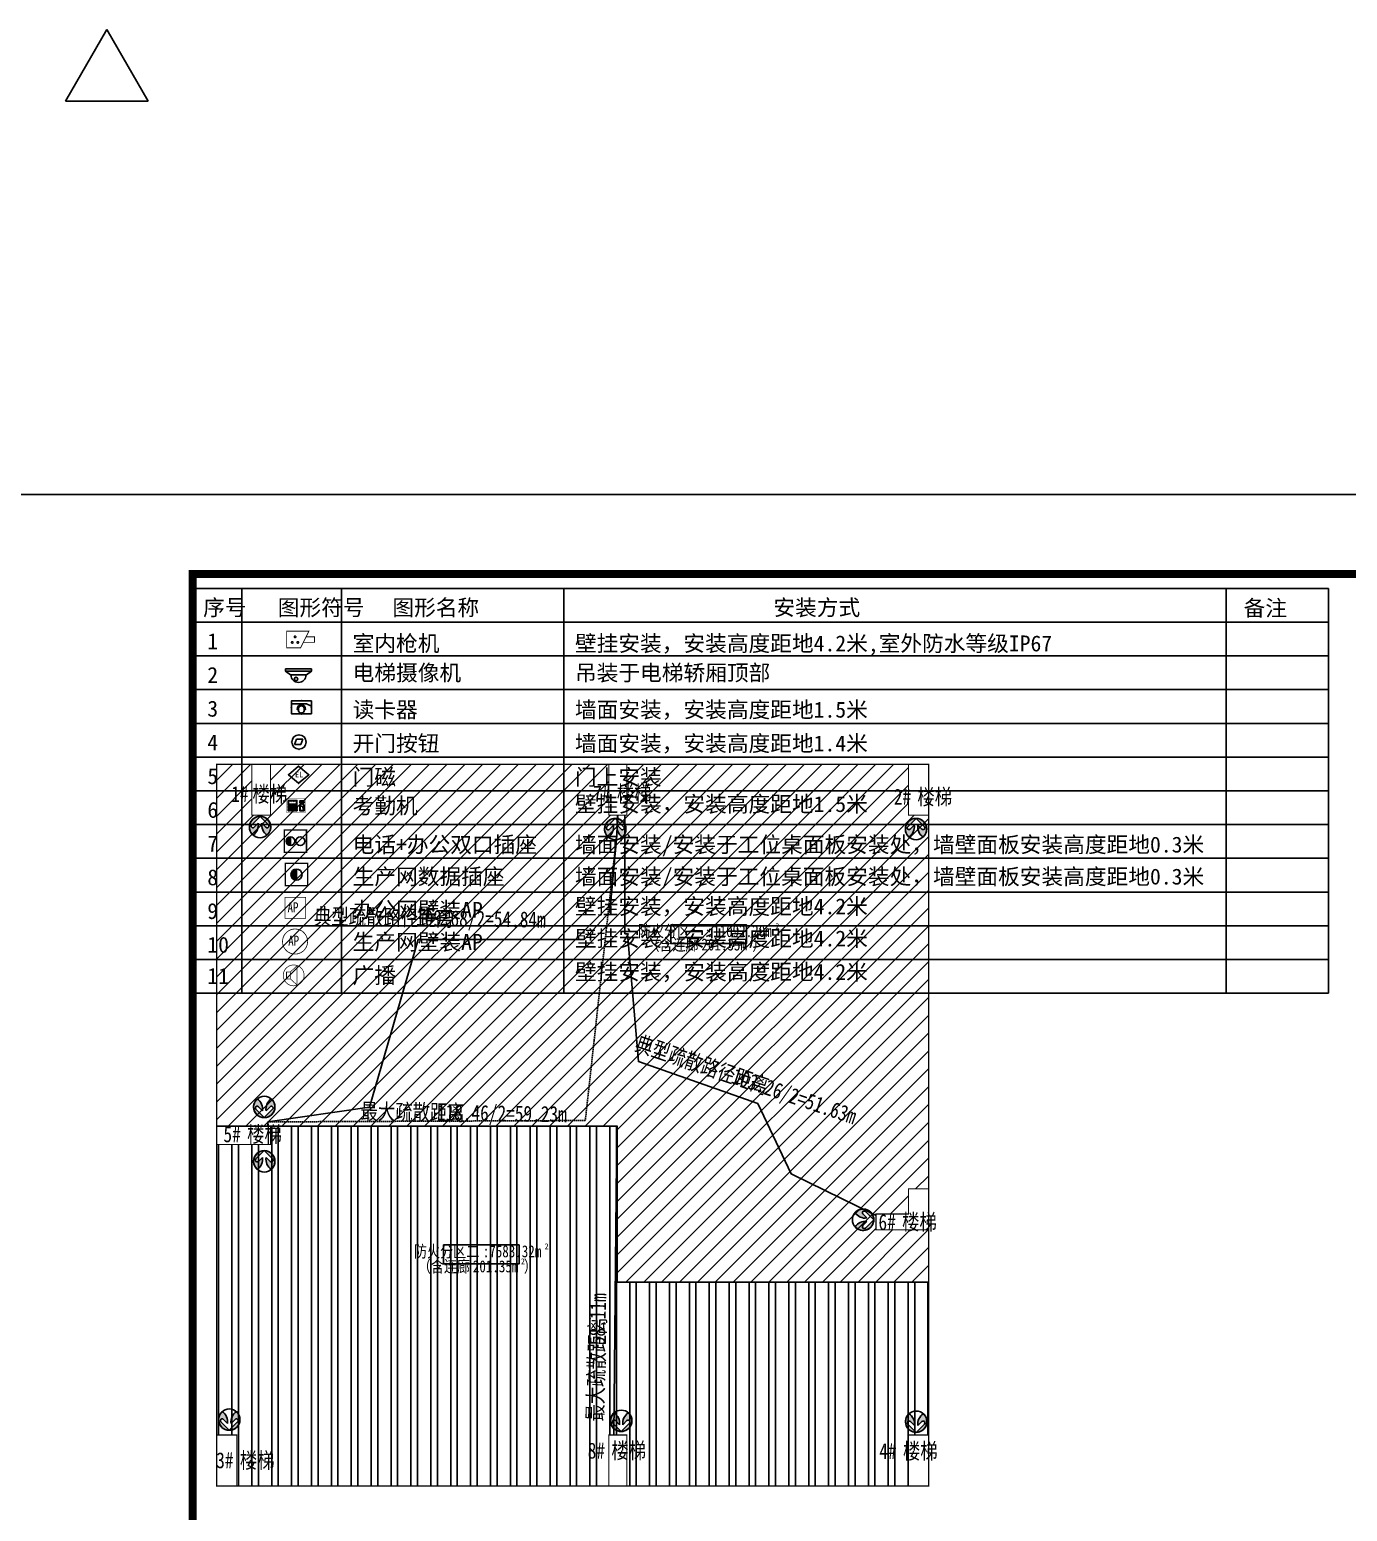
# Model space of a CAD drawing. Header units: millimetres. Extents: x -633009578 to 5705885, y -633235091 to 2571734.
# Drawn here: x 4009557 to 4059251, y 1974854 to 2030739 of the extents above; entities that cross this region are included whole.
import ezdxf
from ezdxf.enums import TextEntityAlignment as Align

# ---------------------------------------------------------------- set-up
doc = ezdxf.new("R2010")
doc.units = ezdxf.units.MM
doc.header["$LTSCALE"] = 1000
doc.header["$MEASUREMENT"] = 0
for name, pattern in [('ACAD_ISO03W100', [30, 12, -18]), ('DASH', [0.35, 0.25, -0.1]), ('HIDDEN', [0.375, 0.25, -0.125])]:
    doc.linetypes.add(name, pattern=pattern)
doc.layers.get('0').update_dxf_attribs({"color": 9})
for name, color, linetype in [('3T_WOOD', 21, 'Continuous'), ('A-AREA(分区)', 251, 'Continuous'), ('A-AREA(房间)', 247, 'Continuous'), ('A-HATH(填充)', 8, 'Continuous'), ('A-OTHER(其它)', 192, 'Continuous'), ('A-TEXT(房间)', 243, 'Continuous'), ('DIM_MODI', 6, 'Continuous'), ('分区', 230, 'Continuous'), ('安防', 3, 'Continuous'), ('标注', 4, 'Continuous'), ('设备-箱柜', 3, 'Continuous'), ('院图签、封面151013$0$PUB_TITLE', 153, 'Continuous'), ('院图签、封面151013$0$图签文字', 4, 'Continuous')]:
    doc.layers.add(name, color=color, linetype=linetype)
doc.styles.add('-宋体', font='simhei.ttf', dxfattribs={"width": 0.8})
doc.styles.add('_TEL_DIM', font='simhei.ttf', dxfattribs={"height": 3.5, "bigfont": 'HZTXT'})
doc.styles.add('IDQSTYLE', font='simhei.ttf', dxfattribs={"width": 0.707, "bigfont": 'hztxt.shx'})
doc.styles.get("Standard").update_dxf_attribs({"font": 'simhei.ttf', "bigfont": 'hztxt.shx'})
doc.styles.add('TXT', font='simhei.ttf', dxfattribs={"width": 0.8, "bigfont": 'hztxt.shx'})
doc.styles.add('院图签、封面151013$0$-宋体', font='simhei.ttf', dxfattribs={"width": 0.8})
doc.styles.add('黑体', font='simhei.ttf', dxfattribs={"width": 0.8})

# ---------------------------------------------------------------- blocks, each defined once
blk = doc.blocks.new('$equip$00002496')
for p, q in [((-0.3257586027029902, -0.01245651182034635), (-0.3257586027029902, -0.04339440534022287)), ((-0.3257586027029902, -0.04339440534022287), (-0.2349881161644589, -0.04339440534022287)), ((-0.2349881161644589, -0.07433229886373738), (-0.2349881161644589, -0.01245651182034635)), ((0.2318991003703559, -0.04339041039929725), (0.3257586027029902, -0.04343435477494495)), ((0.2318995781242847, -0.07433229886373738), (0.2318995781242847, -0.01245651182034635)), ((0.3257586027029902, -0.01245651182034635), (0.3257586027029902, -0.04339440534022287))]:
    blk.add_line(p, q)
at = {"const_width": 0.04}
for points in [[(-0.3257569673587568, -0.01199135613933322), (-0.3257586027029902, -0.04339440534022287), (-0.2655665311758639, -0.04339440534022287)], [(-0.3257586027029902, -0.01209546335303457), (-0.3254450895765331, 0.007862924336222932), (-0.3246427298145136, 0.02099261244438821), (-0.3230396698054392, 0.03683146784896962), (-0.3200834360468434, 0.05640672732988605), (-0.3158846532169264, 0.07655434396292549), (-0.3114238906564424, 0.0934556857937423), (-0.3053167008911259, 0.1125148900100612), (-0.2961030303267762, 0.1360363546918961), (-0.2870512925146613, 0.1553192011742794), (-0.2776002755272202, 0.1727327617008996), (-0.2650090074748732, 0.1928330976625148), (-0.2480697203573072, 0.2158072831662139), (-0.2307201034273021, 0.2357486963155679), (-0.2183433735772269, 0.2482254943279258), (-0.2048552286432823, 0.2604362391903123), (-0.1911825684801443, 0.2715267914645665), (-0.1736025161517318, 0.2841171126310655), (-0.1547964517085347, 0.2957489191248897), (-0.1366549688245868, 0.3053642205159122), (-0.1125469685212011, 0.3159432491156622), (-0.09099250963481609, 0.3234552737812919), (-0.07185881528130267, 0.3286887830108753), (-0.0476470465073362, 0.3334767393171205), (-0.03344249982910696, 0.3353641694484395), (-0.01254353142576292, 0.33693107711224), (0.006284847928327508, 0.3371227143543365), (0.02112160998512991, 0.3364609976488282), (0.03364834297099151, 0.3353416012541857), (0.04427512355323415, 0.3339856622114894), (0.0514455190859735, 0.3328576949279523), (0.06296124946675263, 0.3306819992103556), (0.07295717955275904, 0.3284235992541653), (0.08476642325695138, 0.3253025975027413), (0.09841386118205264, 0.3210671038432338), (0.1073930458223913, 0.3179007922954042), (0.1189192084857496, 0.3133782735822024), (0.1273616340185981, 0.309727315147029), (0.1385068310191855, 0.3044504504359793), (0.1500006543647032, 0.2984373588406015), (0.1638636618590681, 0.2903635228794883), (0.1733825990086189, 0.2842636587374727), (0.1825355213950388, 0.2779405411420157), (0.1897162082022987, 0.2726458121323958), (0.1961934307328193, 0.2676024858810706), (0.2032832070399309, 0.2617741676658625), (0.2108134823647561, 0.2552078580083617), (0.217798692494398, 0.2487452608329477), (0.228148777372553, 0.2384502620334388), (0.2384204440459143, 0.2272843058126455), (0.2434306646027835, 0.2214536424435209), (0.2496786895935657, 0.2137899235021905), (0.2547404104698217, 0.2072320931656577), (0.2611980655201478, 0.1983612801268464), (0.2680283635418164, 0.1882836692966521), (0.2770073256251635, 0.1737512327563309), (0.2837973800196778, 0.1615835285520006), (0.2918694003747078, 0.1454322725621751), (0.2969779347913573, 0.1339993972869706), (0.3002692127192859, 0.126001952077786), (0.3046930583077483, 0.1142746343793988), (0.3092767016933067, 0.1005832550908963), (0.3129390048998175, 0.08807579556378187), (0.3161395389179233, 0.07547706223704154), (0.3186645603709621, 0.06388206950578024), (0.3211643142713001, 0.0500421286051278), (0.3228813630266814, 0.03809697220276576), (0.3240568224427989, 0.02762096420337912), (0.324859512373223, 0.01811108543552109), (0.3254132453730563, 0.00858592767326627), (0.3257090797560522, -0.00049248671712121), (0.3257832243107259, -0.007853463819628814), (0.3257586027029902, -0.01597356299680541)], [(0.2318995781242847, -0.04343435477494495), (0.3257586027029902, -0.04343435477494495), (0.3257689946476603, -0.01254634189172066)]]:
    blk.add_lwpolyline(points, dxfattribs=at)
blk.add_lwpolyline([(-0.2349881161644589, -0.04339440534022287), (-0.234988116149907, -0.07433229886373738, 0.0182959325663468), (-0.2341963414801285, -0.09596305228842539, 0.02057100331636309), (-0.2314330486115068, -0.1200309692394512, 0.01615663239953969), (-0.2279163057246478, -0.1385404972170363, 0.01693810384346652), (-0.2229987668251852, -0.1574872628661979, 0.01329564042987737), (-0.2183254288102034, -0.1718583239271538, 0.01774370437729911), (-0.2109808493987657, -0.190436463271908, 0.01810240356969195), (-0.202383055788232, -0.2083190727098554, 0.02333614132905712), (-0.1896684531238861, -0.229968408079003, 0.02044170027676835), (-0.1774249378067907, -0.2471703877454274, 0.01989766451918913), (-0.1643957158521516, -0.2626632182400499, 0.02937469172712198), (-0.1439065932936501, -0.2826519741392985, 0.02046687747088341), (-0.1288843219663249, -0.2946362194343237, 0.01994697534980988), (-0.1136344562692102, -0.3049034932155337, 0.02634036321689085), (-0.09301181325281505, -0.3161697710966109, 0.02276514568385508), (-0.07478138820442837, -0.3239164370424987, 0.02206410967143575), (-0.05684026748349424, -0.3297063967147551, 0.0175610551311905), (-0.04245622256712522, -0.3331187941075768, 0.01884926235006773), (-0.02688140393001959, -0.3356341081016581, 0.02667427645081797), (-0.004813117921003141, -0.3371611547772773, 0.02406458763464014), (0.01513338900986128, -0.3365152710211987, 0.01749181383793592), (0.02959480640129186, -0.334837958071148, 0.02217984979833747), (0.04783707972092088, -0.3312386844263528, 0.01670575936897621), (0.06151090867933817, -0.3274165873117454, 0.0217722080425489), (0.0790706878178753, -0.3210165422860882, 0.03374751034879078), (0.1057169104751665, -0.3077975864252949, 0.02730692637543976), (0.1266723583685234, -0.2939906737810816, 0.03748691983271558), (0.1535541368793929, -0.2707855348744488, 0.02366876899911156), (0.1697097239521099, -0.2529639476961165, 0.02463610663642848), (0.1846068157610716, -0.2329478090214252, 0.02205649491069121), (0.1970839504210744, -0.2124338016146794, 0.01935462041009298), (0.206340296252165, -0.1939205355338345, 0.01688452340010287), (0.2137288127123611, -0.1760053912075819, 0.01966230157732925), (0.2205645790236304, -0.1552443572727498, 0.01731440631145223), (0.2255364213342546, -0.135285412416124, 0.01765737348860424), (0.2290203964221291, -0.1154880664689699, 0.01633418443731503), (0.2311199677496916, -0.09579652929824078, 0.01862757118903319), (0.2318995781388367, -0.07433229886373738, -0.000472708372486724), (0.2318995781242847, -0.05279222321769339, 0.0004727079955161621), (0.2318995781242847, -0.03244852855277713, -0.0004727079955161849), (0.2318995781242847, -0.01245341187313898, 0.0193493677842396), (0.2310570476547582, 0.009855565578618553, 0.01770133877692018), (0.2286674682109151, 0.03113219686929369, 0.0176091688965659), (0.2250366548687452, 0.05081065330523415, 0.01973381331635689), (0.2191032464616001, 0.07337515754625201, 0.01545712335130221), (0.2136441482725786, 0.08944355720814201, 0.01638136793352114), (0.2064366456615971, 0.1069191381830024, 0.01889577194154605), (0.1974724603933282, 0.124934014853352, 0.01460926708694749), (0.1893017992697423, 0.1389198372235114, 0.01834707667655943), (0.1788048267626436, 0.154441256672726, 0.01802701254956099), (0.1670945117075462, 0.16930223901727, 0.01918510430489061), (0.1545159021334257, 0.1830286705735489, 0.02609018841368346), (0.1355203122220701, 0.2003201775660273, 0.02726780140366601), (0.1154953059740365, 0.2149753960547969, 0.02826022181265756), (0.09302354548708536, 0.2278643579738855, 0.01768013504660025), (0.07947741153475363, 0.2340587330181734, 0.02983831462154809), (0.05467275061528198, 0.242662508819194, 0.03688840652984774), (0.02498369276872836, 0.248695417874842, 0.03132680170442304), (-0.00154426900553517, 0.2503981151239714, 0.02152297382195137), (-0.01876981760142371, 0.249681544064515, 0.02781603352576516), (-0.04232023857184686, 0.2463571927401063, 0.02781924796867374), (-0.06450405267241877, 0.2406578850968799, 0.01792787672923883), (-0.07963114288577344, 0.2352566086992738, 0.0262865457487697), (-0.09992356615839526, 0.2259165745053906, 0.02119287732084118), (-0.11706115740526, 0.2159602789688506, 0.0171568808815843), (-0.1294802093179896, 0.207409261194698, 0.02416187819285423), (-0.1477007803769084, 0.1925049077508447, 0.02878934091920857), (-0.167043774476042, 0.1729245897222427, 0.01847703741819992), (-0.1794630369258812, 0.1577163090223621, 0.0213830109619632), (-0.1916570924367988, 0.1400851354956103, 0.01760758065260107), (-0.2016330892802216, 0.1229453873020248, 0.01681983214104903), (-0.2093724703590851, 0.1072558663363452, 0.01906551868470904), (-0.2177670299279271, 0.08662868678948143, 0.01663457793315364), (-0.2233549865341047, 0.06948587926308392, 0.01199850358657596), (-0.227126173209399, 0.05518552293506218, 0.01921348092443342), (-0.2312853431794792, 0.03417440378689207, 0.0129120010522256), (-0.2334025729942368, 0.01812716938002268, 0.01673519548586339), (-0.2347496548027266, -0.0005786718757008202, 0.009174826161293947), (-0.2349881161644589, -0.01245651182034635, 0.0008621608417457901), (-0.2349881161644589, -0.04339440534022287), (-0.2961449461872689, -0.04339440534022287, 56.79143426085979)], format="xyb", dxfattribs=at)
for centre, major_axis, ratio, start_param, end_param in [((0, -0.007853463819628814), (-5.946726671962764e-16, 0.3450403896201966), 0.944188663444044, 4.700094459124145, 7.866276155235024), ((-0.00154426900553517, -0.01245651181670837), (0, 0.2628546269403538), 0.8881100928804517, 4.71238898038469, 7.853981633974483), ((-0.00154426900553517, -0.07433229886373738), (0, -0.2628546269403538), 0.8881100928804517, 4.71238898038469, 7.853981633974483)]:
    blk.add_ellipse(centre, major_axis=major_axis, ratio=ratio, start_param=start_param, end_param=end_param)
for p in [(0, 0.3371869258007791), (-0.3257586027029902, -0.04339440534022287), (0, -0.3371811744327715), (0.3256694684678223, -0.04536965262741433)]:
    blk.add_point(p)
at = {"color": 7, "style": '_TEL_DIM', "flags": 1}
blk.add_attdef('A', text='', height=2e-05, dxfattribs=at).set_placement((0, 0), align=Align.MIDDLE_CENTER)
blk = doc.blocks.new('$equip$00002620')
for p, q in [((-0.1058179566880426, 0.1152844922435179), (-0.1858179566897888, -0.1047155077576463)), ((0.1624100250937772, 0.1152844922435179), (-0.1058179566880426, 0.1152844922435179)), ((0.08241002509203099, -0.1047155077576463), (0.1624100250937772, 0.1152844922435179)), ((-0.1858179566897888, -0.1047155077576463), (0.08241002509203099, -0.1047155077576463))]:
    blk.add_line(p, q)
at = {"const_width": 0.04}
blk.add_lwpolyline([(-0.2999925000021904, 9.999999747378752e-06, 1), (0.3000075000036304, 9.999999747378752e-06, 0.9999999999999999), (-0.2999925000021904, 9.999999747378752e-06, 1)], format="xyb", dxfattribs=at)
blk.add_circle((7.500000720028765e-06, 9.999999747378752e-06), 0.3000000000001062)
at = {"color": 1}
for p in [(-0.2999924999985524, 9.999999747378752e-06), (7.500000720028765e-06, 0.3000099999990198), (0.3000075000036304, 9.999999747378752e-06), (7.500000720028765e-06, -0.299989999999525)]:
    blk.add_point(p, dxfattribs=at)
at = {"color": 7, "style": '_TEL_DIM', "flags": 1}
blk.add_attdef('A', text='', height=2.5e-05, dxfattribs=at).set_placement((0, 0), align=Align.MIDDLE_CENTER)
blk = doc.blocks.new('$equip$00002617')
for p, q in [((0.6250151190488396, 0.4150200000058248), (-0.6249848809511604, 0.4150200000058248)), ((-0.6249848809511604, 0.4150200000058248), (-0.6249848809511604, -0.4149799999959214)), ((-0.6249848809511604, 0.2150200000050972), (0.3250151190459292, 0.2150200000050972)), ((0.3250151190459292, 0.2150200000050972), (0.6250151190488396, 0.07502000000567932)), ((0.6250151190488396, -0.4149799999959214), (0.6250151190488396, 0.4150200000058248)), ((-0.6249848809511604, -0.4149799999959214), (0.6250151190488396, -0.4149799999959214))]:
    blk.add_line(p, q)
at = {"linetype": 'Continuous', "const_width": 0.04}
blk.add_lwpolyline([(-0.6249848809511604, 0.4150200000058248), (0.6250151190488396, 0.4150200000058248), (0.6250151190488396, -0.4149799999959214), (-0.6249848809511604, -0.4149799999959214)], close=True, dxfattribs=at)
at = {"color": 1}
for p in [(-0.6249848809511604, 2.000000495172571e-05), (1.51190488395514e-05, 0.4150200000058248), (0.6250151190488396, 2.000000495172571e-05), (0.01750438004455646, -0.4149799999959214)]:
    blk.add_point(p, dxfattribs=at)
at = {"color": 7, "style": '_TEL_DIM', "flags": 1}
blk.add_attdef('A', text='', height=2.5e-05, dxfattribs=at).set_placement((0, 0), align=Align.MIDDLE_CENTER)
blk = doc.blocks.new('$equip$00002474')
for p, q in [((-0.519992380955955, 1.000000338535756e-05), (7.619048119522631e-06, 0.4400100000020757)), ((7.619048119522631e-06, -0.4399899999989429), (-0.519992380955955, 1.000000338535756e-05)), ((7.619048119522631e-06, 0.4400100000020757), (0.5200076190521941, 1.000000338535756e-05)), ((0.5200076190521941, 1.000000338535756e-05), (7.619048119522631e-06, -0.4399899999989429))]:
    blk.add_line(p, q)
at = {"const_width": 0.04}
blk.add_lwpolyline([(7.619048119522631e-06, 0.4400100000020757), (-0.519992380955955, 1.000000338535756e-05), (7.619048119522631e-06, -0.4399899999989429), (0.5200076190521941, 1.000000338535756e-05), (7.619048119522631e-06, 0.4400100000020757), (-0.519992380955955, 1.000000338535756e-05)], dxfattribs=at)
for p in [(-0.519992380955955, 1.000000338535756e-05), (7.619048119522631e-06, 0.4400100000020757), (0.5200076190521941, 1.000000338535756e-05), (7.619048119522631e-06, -0.4399899999989429)]:
    blk.add_point(p)
at = {"color": 7, "style": '_TEL_DIM'}
blk.add_attdef('$TEXT$', text='', height=0.3, dxfattribs=at).set_placement((0.02805548798642121, 0.01213281898526475), align=Align.MIDDLE_CENTER)
at = {"color": 7, "style": '_TEL_DIM', "flags": 1}
blk.add_attdef('A', text='', height=2e-05, dxfattribs=at).set_placement((0, 0), align=Align.MIDDLE_CENTER)
blk = doc.blocks.new('$equip_U$00000201(SYL-PC)')
blk.add_lwpolyline([(-0.5, 0.2609764368999095), (0.5, 0.2609764368999095), (0.5, 0.1732315511239904), (-0.5, 0.1732315511239904)], close=True)
blk.add_lwpolyline([(-0.5, 0.1732315511239904), (-0.3142895556229632, 0.03068550040097762), (0.3142895556229632, 0.03068550040097762), (0.5, 0.1732315511239904)])
for points in [[(-0.2916619372845162, 0.03068550040097762, 0.9999999999999998), (0.2916619372845162, 0.03068550040097762, 0.9999999999999998)], [(-0.09722934744786471, -0.05965555843340553, 13491.78344837042), (-0.09720882272813469, -0.05965556147612006, -1.58526596297344)]]:
    blk.add_lwpolyline(points, format="xyb")
blk.add_circle((-0.09722934744786471, -0.1288842872627356), 0.06922872882962257)
at = {"color": 7, "style": '_TEL_DIM', "flags": 1}
for tag in ['REMARK', 'A']:
    blk.add_attdef(tag, text='', height=2e-05, dxfattribs=at).set_placement((0, 0), align=Align.MIDDLE_CENTER)
blk = doc.blocks.new('HC001133')
at = {"color": 0, "linetype": 'Continuous', "const_width": 0.2}
for points in [[(-1.25, 0.6250000000000284), (-3.125, 0.625), (-3.125, -0.625), (-0.6249999999999858, -0.625)], [(-1.875, 1.875), (3.125, 1.875), (3.125, -1.875), (0, -1.875), (-1.875, 1.875)]]:
    blk.add_lwpolyline(points, dxfattribs=at)
at = {"color": 0, "linetype": 'Continuous', "const_width": 0.3}
for points in [[(1.0625, 0.5999999999999999, 1), (1.4375, 0.5999999999999999, 1)], [(0.4375, -0.6500000000000001, 1), (0.8125, -0.6500000000000001, 1)], [(1.6875, -0.6500000000000001, 1), (2.0625, -0.6500000000000001, 1)]]:
    blk.add_lwpolyline(points, format="xyb", close=True, dxfattribs=at)
at = {"color": 0, "style": 'IDQSTYLE', "width": 0.7}
blk.add_attdef('PSFHATT', (5.125, -1.875), '', height=2.5, dxfattribs=at)
blk = doc.blocks.new('HC000838')
at = {"color": 0, "ltscale": 1000}
for p, q in [((-1.249983118792225, -0.006496363174483122), (0, 1.243486755617741)), ((-1.230828220403891, -0.2180868906129399), (3.637978807091713e-14, 1.012741329791024)), ((-1.224876143205329, 0.2493560382390569), (-0.2493560382390206, 1.224876143205365)), ((-1.183696256222611, -0.4017003522582672), (3.637978807091713e-14, 0.78199590396438)), ((-1.115435174463892, -0.5641846963262651), (3.637978807091713e-14, 0.5512504781376629)), ((-1.085968652179254, 0.6190089550918492), (-0.6190089550918492, 1.085968652179254)), ((-1.029487320592998, -0.7089822682820522), (3.637978807091713e-14, 0.3205050523109821)), ((-0.9276231521370574, -0.8378635256527923), (3.637978807091713e-14, 0.08975962648430141)), ((0, -1.25), (0, 1.25)), ((-0.8105750608721428, -0.9515608602145585), (0, -0.1409857993424157)), ((-0.6782547343918123, -1.049985959560909), (0, -0.3717312251690965)), ((-0.5297282630309564, -1.132204914026734), (0, -0.6024766509957772)), ((-0.3629306491680472, -1.196152725990505), (0, -0.8332220768224579)), ((-0.1738797541257373, -1.237847256774912), (3.637978807091713e-14, -1.063967502649139))]:
    blk.add_line(p, q, dxfattribs=at)
at = {"color": 0, "linetype": 'Continuous', "const_width": 0.3}
blk.add_lwpolyline([(2.5, 2.5), (-2.5, 2.5), (-2.5, -2.5), (2.5, -2.5)], close=True, dxfattribs=at)
at = {"color": 0, "ltscale": 1000}
for start, end in [(90, 270), (270, 90)]:
    blk.add_arc((0, 0), 1.25, start, end, dxfattribs=at)
at = {"color": 0, "width": 0.7}
blk.add_attdef('PSFHATT', (4.5, -2.5), '', height=2.5, dxfattribs=at)
blk = doc.blocks.new('HC000840')
at = {"color": 0, "ltscale": 1000}
for p, q in [((-2.098886641496902, 0.04717496623292391), (-1.147174966232924, 0.9988866414968652)), ((-2.085764059893882, -0.1681345241810414), (-1.1, 0.8176295357128038)), ((-2.043704773481513, 0.3307889062652248), (-1.430788906265261, 0.9437047734815133)), ((-2.037414091958126, -0.3482166282623075), (-1.099999999999964, 0.5891974636958548)), ((-1.964094684210067, -0.5033292925311981), (-1.099999999999964, 0.3607653916789059)), ((-1.870170902095742, -0.6378375824338582), (-1.099999999999964, 0.1323333196618842)), ((-1.1, -1), (-1.1, 1)), ((-1.757422988588769, -0.7535217409438337), (-1.099999999999964, -0.09609875235506479)), ((-1.625971419150483, -0.8505022435225328), (-1.099999999999964, -0.3245308243720137)), ((-1.474331895863725, -0.9272947922527601), (-1.099999999999964, -0.5529628963890355)), ((-1.298671225381622, -0.980066193787643), (-1.099999999999964, -0.7813949684059844))]:
    blk.add_line(p, q, dxfattribs=at)
at = {"color": 0, "linetype": 'Continuous', "const_width": 0.3}
blk.add_lwpolyline([(2.5, 2.5), (-2.5, 2.5), (-2.5, -2.5), (2.5, -2.5)], close=True, dxfattribs=at)
at = {"color": 0, "ltscale": 1000}
blk.add_circle((1.1, 0), 1, dxfattribs=at)
for start, end in [(90, 270), (270, 90)]:
    blk.add_arc((-1.1, 0), 1, start, end, dxfattribs=at)
at = {"color": 0, "width": 0.7}
blk.add_attdef('PSFHATT', (4.5, -2.5), '', height=2.5, dxfattribs=at)
blk = doc.blocks.new('HC000894')
at = {"color": 0, "linetype": 'Continuous', "const_width": 0.2}
blk.add_lwpolyline([(-3.125, 3.125), (3.125, 3.125), (3.125, -3.125), (-3.125, -3.125)], close=True, dxfattribs=at)
at = {"color": 0, "style": 'IDQSTYLE', "width": 0.7}
for tag, p in [('GM', (-1.627842230004717, -1.366622738857767)), ('PSFHATT', (5.125, -3.125))]:
    blk.add_attdef(tag, p, '', height=3, dxfattribs=at)
blk = doc.blocks.new('HC001966010698')
at = {"color": 0, "linetype": 'Continuous', "const_width": 0.24}
blk.add_lwpolyline([(2.651650429492292, -2.651650429468646, 0.1989123673796571), (3.750000000043656, -1.818989403545856e-11, 0.198912367379657), (2.651650429492292, 2.651650429432266, 0.198912367379657), (4.365574568510056e-11, 3.74999999998181, 0.198912367379657), (-2.651650429404981, 2.651650429432266, 0.198912367379657), (-3.749999999956344, -1.818989403545856e-11, 0.198912367379657), (-2.651650429404981, -2.651650429468646, 0.198912367379657), (4.365574568510056e-11, -3.75000000001819, 0.1989123673796571)], format="xyb", close=True, dxfattribs=at)
at = {"color": 0, "style": 'IDQSTYLE', "width": 0.7}
blk.add_attdef('GT', (-1.520998908541515, -1.254811535985937), '', height=3, dxfattribs=at)
at = {"color": 0, "linetype": 'ACAD_ISO03W100', "width": 0.7}
blk.add_attdef('PSFHATT', (5.750000010043656, -3.75000001001819), '', height=2.5, dxfattribs=at)
blk = doc.blocks.new('HC001490')
at = {"color": 0, "linetype": 'Continuous', "const_width": 0.1999999999999997}
blk.add_lwpolyline([(-3.125000000008101, 0, 1), (3.125000000008101, 0, 1)], format="xyb", close=True, dxfattribs=at)
at = {"color": 0, "linetype": 'Continuous', "const_width": 0.2}
blk.add_lwpolyline([(-2.15, -1.0375), (-2.15, 1.0375), (-1, 1.0375), (-1, -1.0375)], close=True, dxfattribs=at)
blk.add_lwpolyline([(-1, 1.0375), (0.9750000000000001, 2.8375), (0.9750000000000001, -2.8375), (-1, -1.0375)], dxfattribs=at)
at = {"color": 0, "style": 'IDQSTYLE', "width": 0.7}
blk.add_attdef('PSFHATT', (5.125000010008101, -3.125000010008101), '', height=2.5, dxfattribs=at)
blk = doc.blocks.new('$equip_U$00000196(SYL-PC)')
at = {"color": 1}
for p, q in [((0.3303992142318748, -0.05149796052864986), (0.2025303104310296, -0.05149796052864986)), ((0.3982603968179319, -0.2646957896831736), (0.3303992142318748, -0.05149796052864986))]:
    blk.add_line(p, q, dxfattribs=at)
at = {"color": 3, "linetype": 'Continuous', "const_width": 0.01650886025185336}
blk.add_lwpolyline([(-0.5, 0.3425588502250321), (0.5, 0.3425588502250321), (0.5, -0.3425588502286701), (-0.5, -0.3425588502286701)], close=True, dxfattribs=at)
at = {"color": 1}
for points in [[(-0.4009719023888465, 0.2425787936954293), (0.04709334601648152, 0.2425787936954293), (0.04709334601648152, 0.03099192284207675), (-0.4009719023888465, 0.03099192284207675)], [(-0.3844630421372131, 0.2260699334437959), (0.03058448576484807, 0.2260699334437959), (0.03058448576484807, 0.0475007830937102), (-0.3844630421372131, 0.0475007830937102)], [(-0.4001811876078136, -0.01444575187633745), (-0.3214314919605386, -0.01444575187633745), (-0.3214314919605386, -0.0575851341818634), (-0.4001811876078136, -0.0575851341818634)], [(-0.4001811876078136, -0.08766067547549028), (-0.3214314919605386, -0.08766067547549028), (-0.3214314919605386, -0.1308000577810162), (-0.4001811876078136, -0.1308000577810162)], [(-0.4001811876078136, -0.1608755990710051), (-0.3214314919605386, -0.1608755990710051), (-0.3214314919605386, -0.2040149813765311), (-0.4001811876078136, -0.2040149813765311)], [(-0.4001811876078136, -0.234090522670158), (-0.3214314919605386, -0.234090522670158), (-0.3214314919605386, -0.2772299049756839), (-0.4001811876078136, -0.2772299049756839)], [(-0.2767957227188163, -0.01444575187633745), (-0.1980460270715412, -0.01444575187633745), (-0.1980460270715412, -0.0575851341818634), (-0.2767957227188163, -0.0575851341818634)], [(-0.2767957227188163, -0.08766067547549028), (-0.1980460270715412, -0.08766067547549028), (-0.1980460270715412, -0.1308000577810162), (-0.2767957227188163, -0.1308000577810162)], [(-0.2767957227188163, -0.1608755990710051), (-0.1980460270715412, -0.1608755990710051), (-0.1980460270715412, -0.2040149813765311), (-0.2767957227188163, -0.2040149813765311)], [(-0.2767957227188163, -0.234090522670158), (-0.1980460270715412, -0.234090522670158), (-0.1980460270715412, -0.2772299049756839), (-0.2767957227188163, -0.2772299049756839)], [(-0.1534102578298189, -0.01444575187633745), (-0.0746605621825438, -0.01444575187633745), (-0.0746605621825438, -0.0575851341818634), (-0.1534102578298189, -0.0575851341818634)], [(-0.1534102578298189, -0.08766067547549028), (-0.0746605621825438, -0.08766067547549028), (-0.0746605621825438, -0.1308000577810162), (-0.1534102578298189, -0.1308000577810162)], [(-0.1534102578298189, -0.1608755990710051), (-0.0746605621825438, -0.1608755990710051), (-0.0746605621825438, -0.2040149813765311), (-0.1534102578298189, -0.2040149813765311)], [(-0.1534102578298189, -0.234090522670158), (-0.0746605621825438, -0.234090522670158), (-0.0746605621825438, -0.2772299049756839), (-0.1534102578298189, -0.2772299049756839)], [(-0.03002479291171767, -0.01444575187633745), (0.04872490270645358, -0.01444575187633745), (0.04872490270645358, -0.0575851341818634), (-0.03002479291171767, -0.0575851341818634)], [(-0.03002479291171767, -0.08766067547549028), (0.04872490270645358, -0.08766067547549028), (0.04872490270645358, -0.1308000577810162), (-0.03002479291171767, -0.1308000577810162)], [(-0.03002479291171767, -0.1608755990710051), (0.04872490270645358, -0.1608755990710051), (0.04872490270645358, -0.2040149813765311), (-0.03002479291171767, -0.2040149813765311)], [(-0.03002479291171767, -0.234090522670158), (0.04872490270645358, -0.234090522670158), (0.04872490270645358, -0.2772299049756839), (-0.03002479291171767, -0.2772299049756839)]]:
    blk.add_lwpolyline(points, close=True, dxfattribs=at)
for points in [[(0.4147692570695654, -0.03114209911655053), (0.4147692570695654, -0.2812046499348071), (0.1860214501793962, -0.2812046499348071), (0.1860214501793962, -0.03114209911655053)], [(0.3982603968179319, -0.03114209911655053), (0.3982603968179319, -0.2646957896831736), (0.2025303104310296, -0.2646957896831736), (0.2025303104310296, -0.03114209911655053)]]:
    blk.add_lwpolyline(points, dxfattribs=at)
for centre in [(0.2017602057312615, 0.2174053414564696), (0.2017602057312615, 0.1668912384411669), (0.2017602057312615, 0.121187942182587), (0.2482186478446238, 0.2174053414564696), (0.2482186478446238, 0.1668912384411669), (0.2482186478446238, 0.121187942182587), (0.2970588221796788, 0.2174053414564696), (0.2970588221796788, 0.1668912384411669), (0.2970588221796788, 0.121187942182587), (0.3499624508258421, 0.2174053414564696), (0.3499624508258421, 0.1668912384411669), (0.3499624508258421, 0.121187942182587), (0.3988026251608972, 0.2174053414564696), (0.3988026251608972, 0.1668912384411669), (0.3988026251608972, 0.121187942182587)]:
    blk.add_circle(centre, 0.01191252000040526, dxfattribs=at)
for radius in [0.1143739034501201, 0.09786504319826671]:
    blk.add_arc((0.3003953536099289, -0.03114209911655053), radius, 0, 180, dxfattribs=at)
at = {"color": 7, "style": '-宋体'}
for s, height, p in [('12:05', 0.05414483099552588, (-0.2919440487748943, 0.1209778148368059)), ('4', 0.01804827699850862, (-0.3708770522207487, -0.1187111741492117)), ('7', 0.01804827699850862, (-0.3708770522207487, -0.1919260977483646)), ('1', 0.01804827699850862, (-0.3708770522207487, -0.04549625055369688)), ('10', 0.01804827699850862, (-0.3708770522207487, -0.2651410213475174)), ('5', 0.01804827699850862, (-0.2414666316763032, -0.1187111741492117)), ('2', 0.01804827699850862, (-0.2414666316763032, -0.04549625055369688)), ('8', 0.01804827699850862, (-0.2414666316763032, -0.1919260977483646)), ('0', 0.01804827699850862, (-0.2414666316763032, -0.2651410213475174)), ('确认', 0.01804827699850862, (-0.1368416433106177, -0.2651410213475174)), ('3', 0.01804827699850862, (-0.118081166758202, -0.04549625055369688)), ('9', 0.01804827699850862, (-0.118081166758202, -0.1919260977483646)), ('6', 0.01804827699850862, (-0.118081166758202, -0.1187111741492117)), ('开始', 0.01804827699850862, (-0.01435361546464264, -0.04549625055369688)), ('确认', 0.01804827699850862, (-0.01147858295007609, -0.2651410213475174)), ('上', 0.01804827699850862, (-0.000811209756648168, -0.1187111741492117)), ('下', 0.01804827699850862, (-0.000811209756648168, -0.1919260977483646))]:
    blk.add_text(s, height=height, dxfattribs=at).set_placement(p)
at = {"color": 7, "style": '_TEL_DIM', "flags": 1}
for tag in ['REMARK', 'A']:
    blk.add_attdef(tag, text='', height=2e-05, dxfattribs=at).set_placement((0, 0), align=Align.MIDDLE_CENTER)
blk = doc.blocks.new('建筑图框_A1')
at = {"layer": '院图签、封面151013$0$PUB_TITLE'}
blk.add_lwpolyline([(0, 0), (84100, 0), (84100, 59400), (0, 59400)], close=True, dxfattribs=at)
at = {"layer": '院图签、封面151013$0$PUB_TITLE', "const_width": 100}
blk.add_lwpolyline([(2500, 1000), (83100, 1000), (83100, 58400), (2500, 58400)], close=True, dxfattribs=at)
at = {"layer": '院图签、封面151013$0$图签文字', "color": 6, "style": '院图签、封面151013$0$-宋体'}
for tag, height, width, p in [('工程主持人', 400, 0.7999999999883585, (79990.91196859907, 29505.93707200652)), ('审定', 400, 0.7999999999883585, (79990.91196859907, 28705.93707200605)), ('审核', 400, 0.7999999999883585, (79990.91196859907, 27905.93707200559)), ('专业负责人', 400, 0.7999999999883585, (79990.91196859907, 27105.93707200512)), ('校对', 400, 0.7999999999883585, (79990.91196859907, 26305.93707200466)), ('设计', 400, 0.7999999999883585, (79990.91196859907, 25505.93707200419)), ('方案设计人', 400, 0.7999999999883585, (79990.91196859907, 24706.79438478127)), ('工程编号', 300, 0.7000000000116415, (81000.00416498398, 8700.424278954277)), ('版次', 300, 0.7000000000116415, (78738.08139540046, 3005.726258059498)), ('日期', 300, 0.7000000000116415, (82038.0813954557, 3000.226258123759)), ('图号', 200, 0.7000000000116415, (82538.08139542397, 2400.075247410685)), ('比例', 300, 0.7000000000116415, (78738.08139537089, 2200.188802679535)), ('图号_X施', 300, 0.7000000000116415, (81538.08139540977, 2200.188802651362)), ('图号_总数', 200, 0.7000000000116415, (82538.08139541186, 2000.075247410219))]:
    blk.add_attdef(tag, text='', height=height, dxfattribs=dict(at, width=width)).set_placement(p, align=Align.MIDDLE_CENTER)
at = {"layer": '院图签、封面151013$0$图签文字', "color": 6, "style": '院图签、封面151013$0$-宋体', "width": 0.7}
for tag, p in [('建设单位_001', (80935.88661794258, 7446.21079580821)), ('工程名称_001', (80933.52706738078, 6045.368099178996)), ('图名_001', (79742.88288308708, 4059.656552180292))]:
    blk.add_attdef(tag, p, '', height=300, dxfattribs=at)
blk = doc.blocks.new('ggdfgd')
at = {"layer": '分区'}
h = blk.add_hatch(color=256, dxfattribs=at)
edge = h.paths.add_edge_path()
edge.add_line((33.42161406727973, -1342.641215606694), (-502.0778891769587, -833.1540068831091))
edge.add_ellipse((-424.9313361112727, -752.068739949711), major_axis=(111.8868166521416, 2.785109573527767), ratio=0.9999995679283145, start_angle=44.99995804326642, end_angle=225.000003320747, ccw=False)
edge.add_line((-347.7847189686727, -670.9835339806887), (-89.12781353772152, -917.0759840516112))
edge.add_ellipse((-848.4327538338257, -827.4549616821023), major_axis=(764.3388920691665, 19.02597968714203), ratio=0.9999995826583313, start_angle=-8.157416234186226, end_angle=24.12322190865787)
edge.add_ellipse((-848.4328514694353, -827.4549924137973), major_axis=(764.3389967158041, 19.02584821311577), ratio=0.9999995826579647, start_angle=24.12323087539259, end_angle=56.40386474260536)
edge.add_ellipse((16.71092750964453, -671.3206042531674), major_axis=(671.3208912339912, 16.71070518071409), ratio=0.9999995826579541, start_angle=131.5827235885965, end_angle=269.9999990057833)
h = blk.add_hatch(color=256, dxfattribs=at)
edge = h.paths.add_edge_path()
edge.add_line((33.42161406727973, -1342.641215606694), (542.9090512107941, -807.1419296868698))
edge.add_ellipse((461.823752791679, -729.995409714451), major_axis=(111.8868484917712, 2.785144144515262), ratio=0.9999989837684868, start_angle=-45.00003207281153, end_angle=135.0000132047005)
edge.add_line((380.7383934081299, -652.8489538189751), (134.6458330058959, -911.5057542779978))
edge.add_ellipse((888.5514135407866, -784.2175158307509), major_axis=(764.3388891474847, 19.02609706254118), ratio=0.9999995826579187, start_angle=155.8767896473703, end_angle=188.1574277902243, ccw=False)
edge.add_ellipse((888.5515125844395, -784.2175416666578), major_axis=(764.3389801267473, 19.02651464758378), ratio=0.9999995826579989, start_angle=123.5961257442772, end_angle=155.8767596114903, ccw=False)
edge.add_ellipse((16.71093831962207, -671.3206039840734), major_axis=(671.3208909680704, 16.71071586523381), ratio=0.9999995826579063, start_angle=269.9999971712751, end_angle=408.4172725884514, ccw=False)
for p, q in [((33.42161406727973, -1342.641215606694), (-502.0778891769587, -833.1540068831091)), ((-347.7847189686727, -670.9835339806887), (-89.12781353772152, -917.0759840516112)), ((33.42161406727973, -1342.641215606694), (542.9090512107941, -807.1419296868698)), ((380.7383934081299, -652.8489538189751), (134.6458330058958, -911.5057542779978)), ((33.42161406727973, -1342.641215606694), (33.42161406727973, -1342.641215606694)), ((33.42161406727973, -1342.641215606694), (33.42161406727973, -1342.641215606694))]:
    blk.add_line(p, q, dxfattribs=at)
blk.add_ellipse((16.71093292837031, -671.3206046696723), major_axis=(671.3208910241601, 16.71094005648423), ratio=0.9999995734461794, start_param=-1.570785924926497, end_param=4.712399382253089, dxfattribs=at)
at = {"layer": '分区', "extrusion": (0, 0, -1)}
for centre, major_axis, ratio, start_param, end_param in [((16.71092750964453, -671.3206042531674), (671.3208912329908, 16.7107052209004), 0.9999995826579541, 1.570796344207114, 3.986633541876832), ((-424.9313361112727, -752.068739949711), (111.8868166521416, 2.785109573527767), 0.9999995679283145, 2.356194432234376, 5.497787876065284), ((-848.4327538338257, -827.4549616821023), (764.338892065417, 19.0259798379542), 0.9999995826583302, -0.4210296482980007, 0.1423737719394969), ((16.71093831962207, -671.3206039840734), (671.3208909680747, 16.71071586523389), 0.9999995826579063, -0.8450408215040746, 1.57079637616546), ((461.823752791679, -729.995409714451), (111.886848494312, 2.785144141771557), 0.999998983724318, 3.926990586518754, 7.068584030350209)]:
    blk.add_ellipse(centre, major_axis=major_axis, ratio=ratio, start_param=start_param, end_param=end_param, dxfattribs=at)
at = {"layer": '分区', "extrusion": (0, 0, -0.9999999999999999)}
for centre, major_axis, ratio, start_param, end_param in [((-848.4328514694353, -827.4549924137973), (764.3389967123031, 19.02584835392029), 0.9999995826579647, -0.9844331504237904, -0.4210298048101375), ((888.5514135407866, -784.2175158307509), (764.3388891474827, 19.02609706254113), 0.9999995826579186, 2.999218680156694, 3.562622100394364), ((888.5515125844395, -784.2175416666578), (764.3389801267261, 19.02651464758323), 0.9999995826579989, 3.562622624619363, 4.126025970233022)]:
    blk.add_ellipse(centre, major_axis=major_axis, ratio=ratio, start_param=start_param, end_param=end_param, dxfattribs=at)
blk = doc.blocks.new('厂房九二层防火分区示意')
at = {"layer": 'A-HATH(填充)'}
h = blk.add_hatch(dxfattribs=at)
h.set_pattern_fill('ANSI31', color=256, scale=1500)
h.set_pattern_definition([(45, (-2537822.560577173, -1313862.080887666), (-1683.798022700466, 1683.798022700466), [])])
h.paths.add_polyline_path([(10194.99999991106, 2.328306436538696e-10), (10194.99999991106, -9594.99999983958), (6670.000000051688, -9594.999999839813), (6670.000000051688, 2.328306436538696e-10), (0, 0), (-3.91155481338501e-08, -68260.00000025192), (75569.99999996554, -68260.00000023539), (75570.00000000466, -97639.99999998766), (134279.9999999907, -97640.00000000885), (134280, -87809.99999999907), (124340.0224615741, -87809.99999999907), (124340.0224615736, -84809.9999999993), (130470.0224612397, -84809.99999999884), (130470.0224612397, -80085.00000006752), (134279.9999999995, -80085.00000006915), (134280.0000000005, -9594.999999999767), (130469.9999999986, -9594.999999999767), (130469.9999999986, 0), (77339.99999999814, 0), (77339.9999999986, -9594.99999994319), (73950.00000005588, -9594.999999942956), (73950.00000005588, 0)])
h = blk.add_hatch(dxfattribs=at)
h.set_pattern_fill('金属', color=256, scale=1500, angle=45)
h.set_pattern_definition([(90, (-2537822.560577173, -1313862.080887666), (-3750, 4.547473508864641e-13), []), (90, (-2536572.56057927, -1312612.080889764), (-3750, 4.547473508864641e-13), [])])
h.paths.add_polyline_path([(10195.00000005402, -71710.00000025588), (-3.725290298461914e-08, -71710.00000025565), (-5.587935447692871e-09, -126484.9999998566), (3809.999999945518, -126484.9999998566), (3809.999999945518, -136080.0000000002), (73949.99999996135, -136080.0000000002), (73949.99999996135, -126484.9999999991), (77339.99999999907, -126484.9999999991), (77339.99999999814, -136080.0000000002), (130470.0000000037, -136080.0000000005), (130470.0000000037, -126484.9999999907), (134279.9999999977, -126484.9999999907), (134279.9999999907, -97639.99999999814), (75570.00000000466, -97639.99999998766), (75569.99999996554, -68260.00000023539), (10195.00000005495, -68260.0000002496)])
for points in [[(75589.99999998463, -9590.000000051223), (75449.99999997113, -13419.99999999139), (74182.77538288943, -27849.77971004928), (69309.33626037091, -33039.99999999721), (38039.99999998417, -33039.99999999721), (28839.99999998417, -64653.83987960219), (9689.999999984168, -67439.99999999907), (9689.999999984168, -68139.99999999907)], [(76990.02246148372, -9590.00000001071), (76990.02246148372, -31974.99999989243), (77460.02246146742, -31974.99999989034), (79556.52357571758, -56073.26443367288), (102056.5235757176, -63957.79845242505), (108340.0221385146, -77238.59126937995), (124220.0224615186, -85029.99999929918)], [(-1.722946763038635e-08, -68260.00000026077), (75569.99999998277, -68260.00000016019), (75569.99999999069, -97639.99999999814), (134279.9999999823, -97639.99999999814)], [(75450.02246148977, -68380.00004846742), (74940.02246122295, -126490.0000485086)]]:
    blk.add_lwpolyline(points)
at = {"linetype": 'HIDDEN'}
blk.add_lwpolyline([(75704.36716643907, -9595.954822994769), (75449.99999997113, -13419.99999999139), (69531.70491342247, -67181.59735433408), (69531.70491342247, -67181.59735433408), (9689.999999984168, -67439.99999999907), (9689.999999984168, -68139.99999999907)], dxfattribs=at)
at = {"layer": 'A-AREA(分区)', "color": 6, "const_width": 250}
blk.add_lwpolyline([(134279.9999999907, -97639.99999999814), (134279.9999999907, -97639.99999999814), (134279.9999999907, -97639.99999999814), (134279.9999999907, -97639.99999999814), (134279.9999999907, -97640.00000000885), (75570.00000000466, -97639.99999998766), (75569.99999996554, -68260.00000023539), (-3.91155481338501e-08, -68260.00000025192), (0, 0), (134280, 0), (134280, -97639.99999999814)], close=True, dxfattribs=at)
at = {"layer": 'A-AREA(分区)', "color": 4, "const_width": 250}
blk.add_lwpolyline([(134279.9999999907, -97639.99999999814), (134280, -136080.0000000002), (0, -136080.0000000002), (-3.91155481338501e-08, -68260.00000025192), (75569.99999996554, -68260.00000023539), (75570.00000000466, -97639.99999998766), (134280, -97639.99999999814), (134280, -97639.99999998743), (134279.9999999907, -97639.99999999814), (134279.9999999907, -97639.99999999814), (134279.9999999907, -97639.99999999814)], close=True, dxfattribs=at)
at = {"layer": 'A-AREA(房间)'}
for points in [[(85646.93225109577, -30260.43837320339), (99917.55725109577, -30260.43837320339), (99917.55725109577, -33824.81337320339), (85646.93225109577, -33824.81337320339)], [(42784.69270330667, -90651.66715238616), (57055.31770330667, -90651.66715238616), (57055.31770330667, -94216.04215238616), (42784.69270330667, -94216.04215238616)]]:
    blk.add_lwpolyline(points, close=True, dxfattribs=at)
at = {"layer": 'A-OTHER(其它)', "color": 1, "linetype": 'DASH', "const_width": 200}
for points in [[(6670.000000051688, -9594.99999983958), (10194.99999991106, -9594.99999983958), (10194.99999991106, 0), (6670.000000051688, 0)], [(77339.9999999986, 0), (73950.00000005635, 0), (73950.00000005635, -9594.999999942956), (77339.9999999986, -9594.999999942956)], [(130469.9999999986, -9594.999999999767), (134280, -9594.999999999767), (134280, 0), (130469.9999999986, 0)], [(10195.00000005448, -68260.0000000929), (0, -68260.0000000929), (0, -71710.00000025565), (10195.00000005448, -71710.00000025565)], [(134280.0224615736, -80085.00000006892), (130470.0224612402, -80085.00000006752), (130470.0224612402, -84809.99999999907), (124340.0224615736, -84809.9999999993), (124340.0224615741, -87809.99999999907), (134280.0000000908, -87809.99999999907)], [(3809.999999945518, -126484.9999998566), (0, -126484.9999998566), (0, -136080.0000000002), (3809.999999945518, -136080.0000000002)], [(73949.99999996135, -126484.9999999991), (77339.9999999986, -126484.9999999991), (77339.9999999986, -136080.0000000002), (73949.99999996135, -136080.0000000002)], [(130470.0000000037, -126484.9999999907), (134280, -126484.9999999907), (134280, -136080.0000000002), (130470.0000000037, -136080.0000000002)]]:
    blk.add_lwpolyline(points, close=True, dxfattribs=at)
at = {"layer": '标注', "yscale": 3, "zscale": 3}
for p, xscale, rotation in [((8210.301807431504, -13861.71611818671), -3, 181.4289268429041), ((75184.37847876176, -14248.73984890408), -3, 181.4289268429041), ((131890.4247935177, -14231.1497868055), -3, 181.4289268429041), ((8992.475612261333, -62605.91438729875), 3, 358.5710731570959), ((8992.475612261333, -76896.33143252227), -3, 181.4289268429041), ((119901.9498656187, -85900.93277527345), -3, 91.4289268429041), ((2400.441787523217, -121563.1377745969, -7.999915396794677e-09), 3, 358.5710731570959), ((76299.91285567265, -121796.702361933, -7.999915396794677e-09), 3, 358.5710731570959), ((131919.0452361007, -121966.5417004987), 3, 358.5710731570959)]:
    blk.add_blockref('ggdfgd', p, dxfattribs=dict(at, xscale=xscale, rotation=rotation))
at = {"layer": 'A-TEXT(房间)', "width": 0.8}
for s, height, style, p in [('1#', 3000, 'TXT', (2767.948472551554, -7119.863871483598)), ('楼梯', 3000, 'TXT', (6767.948472551554, -7119.863871483598)), ('7#', 3000, 'TXT', (71014.52500617546, -7031.515121256467)), ('楼梯', 3000, 'TXT', (75471.66786331832, -7031.515121256467)), ('2#', 3000, 'TXT', (127692.027739664, -7630.341145313345)), ('楼梯', 3000, 'TXT', (132149.1705968069, -7630.341145313345)), ('防火分区一', 2253.164556962025, '黑体', (79451.18446264035, -32583.28742215876)), (':11092.20m', 2253.164556962025, '黑体', (92413.20977909604, -32583.28742215876)), ('2', 1126.582278481013, '黑体', (105375.2350955517, -31083.28742215876)), ('（含连廊', 2253.164556962025, '黑体', (81057.93884543513, -35111.02600203268)), ('201.35m', 2253.164556962025, '黑体', (91427.55909859968, -35111.02600203268)), ('2', 1126.582278481013, '黑体', (100500.9768201187, -33611.02600203268)), ('）', 2253.164556962025, '黑体', (101032.6223897389, -35111.02600203268)), ('5#', 3000, 'TXT', (1302.454493532375, -71270.25909668487, 1714.166666666667)), ('楼梯', 3000, 'TXT', (5759.597350675233, -71270.25909668487, 1714.166666666667)), ('6#', 3000, 'TXT', (124808.4684482947, -87833.20751870051)), ('楼梯', 3000, 'TXT', (129265.6113054376, -87833.20751870051)), ('防火分区二', 2253.164556962025, '黑体', (37237.04618067403, -92974.51620134152)), (':7583.32m', 2253.164556962025, '黑体', (50199.07149712973, -92974.51620134152)), ('2', 1126.582278481013, '黑体', (61864.89428193985, -91474.51620134152)), ('（含连廊', 2253.164556962025, '黑体', (37959.45831081641, -95809.24335820787)), ('201.35m', 2253.164556962025, '黑体', (48329.07856398097, -95809.24335820787)), ('2', 1126.582278481013, '黑体', (57402.49628549995, -94309.24335820787)), ('）', 2253.164556962025, '黑体', (57934.14185512021, -95809.24335820787)), ('8#', 3000, 'TXT', (69981.9451339724, -130925.8405056978)), ('楼梯', 3000, 'TXT', (74439.08799111526, -130925.8405056978)), ('4#', 3000, 'TXT', (124965.2468437342, -131019.058523057)), ('楼梯', 3000, 'TXT', (129422.3897008771, -131019.058523057)), ('3#', 3000, 'TXT', (-64.4374866458129, -132748.1026163953)), ('楼梯', 3000, 'TXT', (4392.705370497044, -132748.1026163953))]:
    blk.add_text(s, height=height, dxfattribs=dict(at, style=style)).set_placement(p)
at = {"layer": 'A-TEXT(房间)', "style": 'TXT', "width": 0.8}
for s, height, rotation, p in [('典型疏散路径距离', 2999.999999999999, 359.1666803380191, (18360.45012271676, -30175.35431405772)), ('109.68/2=54.84m', 2999.999999999999, 359.1666803380191, (37558.41944234684, -30454.59256813848)), ('典型疏散路径距离', 3000, 341.1821713808876, (78675.50786087028, -53858.02548332422)), ('103.26/2=51.63m', 3000, 341.1821713808876, (96849.24742212116, -60051.18221957951)), ('最大疏散距离', 2999.999999999999, 359.1666803380191, (27125.79901723497, -66933.74935950959)), ('118.46/2=59.23m', 2999.999999999999, 359.1666803380191, (41524.27600695753, -67143.17805007016)), ('58.11m', 2999.999999999999, 88.43332324402634, (73229.61386841792, -109578.0151637343)), ('最大疏散距离', 2999.999999999999, 88.43332324402634, (72835.9141177149, -123972.6322307596))]:
    blk.add_text(s, height=height, rotation=rotation, dxfattribs=at).set_placement(p)

msp = doc.modelspace()

# ---------------------------------------------------------------- linework, layer by layer
at = {"layer": 'DIM_MODI'}
for p, q in [((4012469.128368401, 2030739.378675951), (4010910.282641589, 2028039.378675951)), ((4012469.128368401, 2030739.378675951), (4014027.974095213, 2028039.378675951)), ((4010910.282641589, 2028039.378675951), (4014027.974095213, 2028039.378675951))]:
    msp.add_line(p, q, dxfattribs=at)
at = {"layer": '安防', "color": 0}
for points in [[(4054684.977458921, 1994397.476810416), (4054684.977458921, 2009661.476811885), (4015645.657224086, 2009661.476811885), (4015645.657224086, 1994397.476810416)], [(4015645.657224086, 2009661.476811885), (4058537.380851891, 2009661.476811885)], [(4017558.373552111, 2009661.476811885), (4017558.373552111, 1994397.476810416)], [(4021317.435012069, 2009661.476811885), (4021317.435012069, 1994397.476810416)], [(4029701.625966993, 2009661.476811885), (4029701.625966993, 1994397.476810416)], [(4058537.380851891, 2009661.476811885), (4058537.380851891, 1994397.476810416)], [(4015645.657224086, 2008389.476811114), (4054684.977458921, 2008389.476811114)], [(4015645.657224086, 2008389.476811114), (4058537.380851891, 2008389.476811114)], [(4015645.657224086, 2007117.476811114), (4054684.977458921, 2007117.476811114)], [(4015645.657224086, 2007117.476811114), (4058537.380851891, 2007117.476811114)], [(4015645.657224086, 2007117.476811114), (4054684.977458921, 2007117.476811114)], [(4015645.657224086, 2007117.476811114), (4058537.380851891, 2007117.476811114)], [(4015645.657224086, 2005845.476811114), (4054684.977458921, 2005845.476811114)], [(4015645.657224086, 2005845.476811114), (4058537.380851891, 2005845.476811114)], [(4015645.657224086, 2004573.476811114), (4054684.977458921, 2004573.476811114)], [(4015645.657224086, 2004573.476811114), (4058537.380851891, 2004573.476811114)], [(4015645.657224086, 2003301.476810416), (4054684.977458921, 2003301.476810416)], [(4015645.657224086, 2003301.476810416), (4058537.380851891, 2003301.476810416)], [(4015645.657224086, 2002029.476810416), (4054684.977458921, 2002029.476810416)], [(4015645.657224086, 2002029.476810416), (4058537.380851891, 2002029.476810416)], [(4015645.657224086, 2000757.476810416), (4054684.977458921, 2000757.476810416)], [(4015645.657224086, 2000757.476810416), (4058537.380851891, 2000757.476810416)], [(4015645.657224086, 1999485.476810416), (4058537.380851891, 1999485.476810416)], [(4015645.657224086, 1998213.476810416), (4058537.380851891, 1998213.476810416)], [(4015645.657224086, 1996941.476810416), (4058537.380851891, 1996941.476810416)], [(4015645.657224086, 1995669.476810416), (4058537.380851891, 1995669.476810416)], [(4015645.657224086, 1994397.476810416), (4058537.380851891, 1994397.476810416)]]:
    msp.add_lwpolyline(points, dxfattribs=at)

# ---------------------------------------------------------------- block references
at = {"layer": '3T_WOOD', "xscale": 0.2, "yscale": 0.2, "zscale": 0.2}
msp.add_blockref('厂房九二层防火分区示意', (4016606.270321778, 2003031.767049764), dxfattribs=at)
at = {"layer": '安防', "color": 0}
for name, p, xscale, yscale, zscale in [('HC001133', (4019776.290905573, 2007736.281594722), -168, 168, 168), ('$equip_U$00000201(SYL-PC)', (4019697.623589778, 2006371.623622877), 974.9489879835915, 974.9489879835915, 974.9489879835915), ('$equip$00002617', (4019806.148772743, 2005180.730706722), 599.9686079899025, 599.9686079899025, 599.9686079899025), ('$equip$00002496', (4019803.3351033, 2005119.742236464), 472.4752787920482, 472.4752787920482, 472.4752787920482), ('$equip$00002620', (4019714.914697472, 2003871.172423605), 899.9529119848535, 899.9529119848535, 899.9529119848535), ('$equip_U$00000196(SYL-PC)', (4019603.813553002, 2001486.895358602), 749.960759987378, 749.960759987378, 749.960759987378), ('HC001490', (4019515.031563396, 1995068.136161057), 126, 126, 126)]:
    msp.add_blockref(name, p, dxfattribs=dict(at, xscale=xscale, yscale=yscale, zscale=zscale))
at = {"layer": '安防', "color": 0, "xscale": 728.9618587077314, "yscale": 728.9618587077314, "zscale": 728.9618587077314}
msp.add_blockref('$equip$00002474', (4019701.106512931, 2002639.344364772), dxfattribs=at).add_auto_attribs({'$TEXT$': 'EL'})
at = {"layer": '安防', "color": 0, "xscale": -168, "yscale": 168, "zscale": 168, "rotation": 180}
for name, p in [('HC000840', (4019578.313042623, 2000131.391851541)), ('HC000838', (4019620.876148123, 1998870.690593636))]:
    msp.add_blockref(name, p, dxfattribs=at)
at = {"layer": '安防', "color": 0}
ref = msp.add_blockref('HC000894', (4019575.126148123, 1997618.585139379), dxfattribs=dict(at, xscale=126, yscale=126, zscale=126))
ref.add_attrib('GM', 'AP', (4019284.107405633, 1997446.390674284), dxfattribs={"layer": '0', "color": 0, "height": 378, "width": 0.8})
ref = msp.add_blockref('HC001966010698', (4019566.894300165, 1996345.171356159), dxfattribs=dict(at, xscale=126, yscale=126, zscale=126))
ref.add_attrib('GT', 'AP', (4019308.894300165, 1996187.065102626), dxfattribs={"layer": '0', "color": 0, "height": 378, "width": 0.8})
at = {"layer": '设备-箱柜', "xscale": 2.999999999999995, "yscale": 2.999999999999995}
msp.add_blockref('建筑图框_A1', (4008204.699681385, 1835011.976810416, 3.999999999999989e-08), dxfattribs=at)

# ---------------------------------------------------------------- texts
at = {"layer": '安防', "color": 0}
for s, p in [('序号', (4016102.228688386, 2008643.876811714)), ('图形符号', (4018914.188654569, 2008643.876811714)), ('图形名称', (4023236.188136962, 2008643.876811714)), ('安装方式', (4037606.706198659, 2008643.876811714)), ('备注', (4055339.187472668, 2008623.624814374)), ('室内枪机', (4021738.081991103, 2007289.800537851)), ('壁挂安装，安装高度距地4.2米,室外防水等级IP67', (4030122.272946027, 2007289.800537851)), ('1', (4016258.384002056, 2007371.876811714)), ('电梯摄像机', (4021738.081991103, 2006182.303884928)), ('吊装于电梯轿厢顶部', (4030122.272946027, 2006182.303884928)), ('2', (4016258.384002056, 2006099.876811016)), ('3', (4016258.384002056, 2004827.876811016)), ('读卡器', (4021738.081991103, 2004791.187544926)), ('墙面安装，安装高度距地1.5米', (4030122.272946027, 2004791.187544926)), ('4', (4016258.384002056, 2003555.876810949)), ('开门按钮', (4021738.081991103, 2003519.187544859)), ('墙面安装，安装高度距地1.4米', (4030122.272946027, 2003519.187544859)), ('门磁', (4021738.081991103, 2002247.187544926)), ('门上安装', (4030122.272946027, 2002247.187544926)), ('5', (4016258.384002056, 2002283.87681025)), ('考勤机', (4021738.081991103, 2001167.187544926)), ('壁挂安装，安装高度距地1.5米', (4030122.272946027, 2001231.556510963)), ('6', (4016258.384002056, 2001011.876810317)), ('7', (4016258.384002056, 1999739.876810317)), ('电话+办公双口插座', (4021738.081991103, 1999703.176148869)), ('墙面安装/安装于工位桌面板安装处，墙壁面板安装高度距地0.3米', (4030122.272946027, 1999703.176148869)), ('8', (4016258.384002056, 1998467.876810317)), ('生产网数据插座', (4021738.081991103, 1998496.971755189)), ('墙面安装/安装于工位桌面板安装处，墙壁面板安装高度距地0.3米', (4030122.272946027, 1998496.971755189)), ('办公网壁装AP', (4021738.081991103, 1997243.221974283)), ('壁挂安装，安装高度距地4.2米', (4030122.272946027, 1997371.959907062)), ('9', (4016258.384002056, 1997195.876810317)), ('壁挂安装，安装高度距地4.2米', (4030122.272946027, 1996161.459907062)), ('10', (4016258.384002056, 1995923.876810317)), ('生产网壁装AP', (4021738.081991103, 1996032.721974283)), ('11', (4016258.384002056, 1994749.376810317)), ('广播', (4021738.081991103, 1994771.221974283)), ('壁挂安装，安装高度距地4.2米', (4030122.272946027, 1994899.959907062))]:
    msp.add_text(s, height=599.9686079899025, dxfattribs=at).set_placement(p)

doc.saveas('drawing.dxf')
